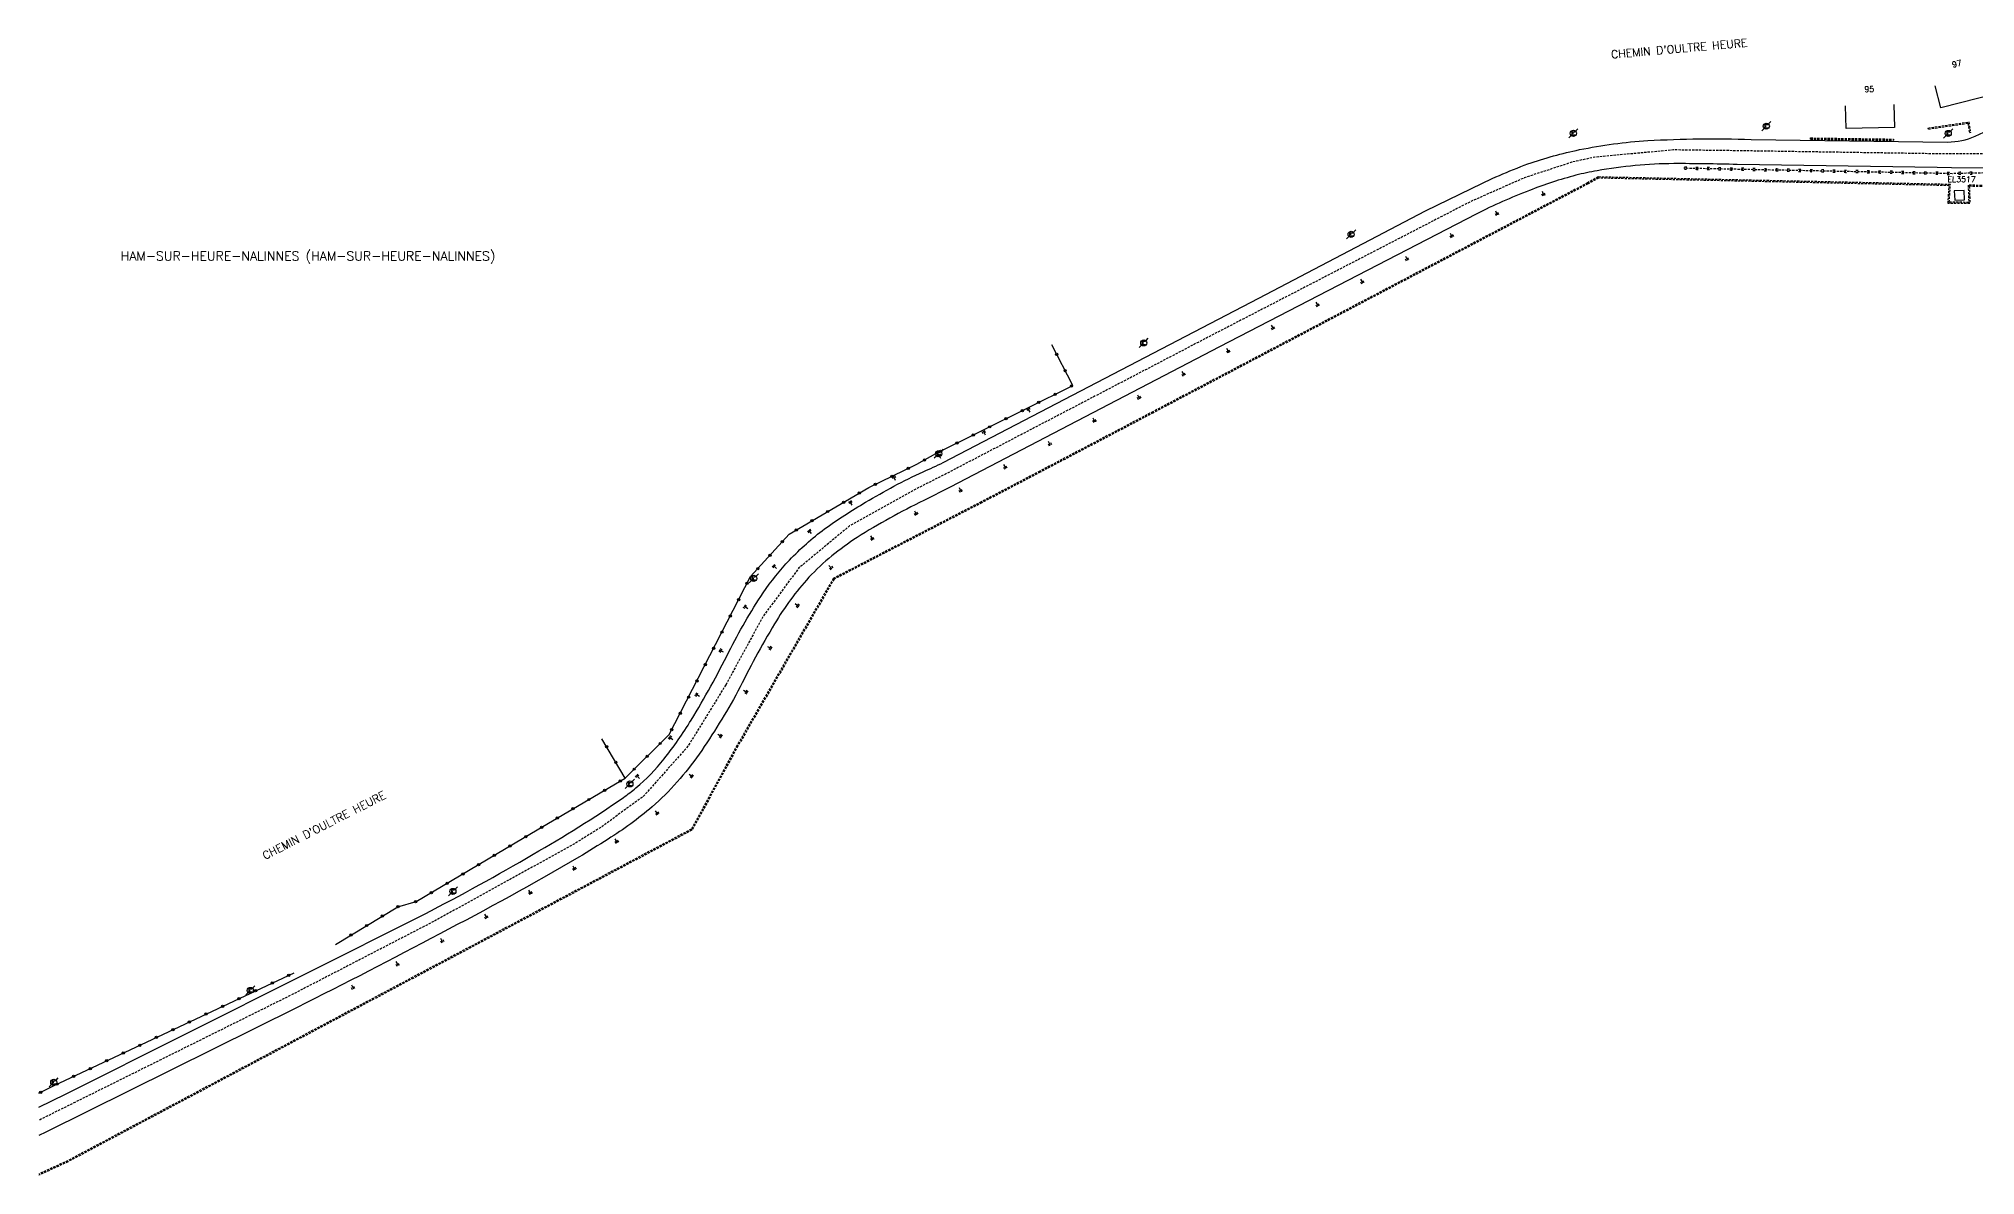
# Model space of a CAD drawing. Header units: millimetres. Extents: x 152000 to 153000, y 111999 to 113000.
# Drawn here: x 152000 to 152423.6, y 112536.4 to 112785.2 of the extents above; entities that cross this region are included whole.
import ezdxf
from ezdxf.enums import TextEntityAlignment as Align

# ---------------------------------------------------------------- set-up
doc = ezdxf.new("R2010")
doc.units = ezdxf.units.MM
doc.linetypes.add('DASHED', pattern=[0.75, 0.5, -0.25])
doc.layers.get('0').update_dxf_attribs({"linetype": 'CONTINUOUS'})
for name, color, linetype in [('W0001', 6, 'DASHED'), ('W0008', 7, 'CONTINUOUS'), ('W0100', 7, 'CONTINUOUS'), ('W0112', 1, 'DASHED'), ('W0211', 2, 'CONTINUOUS'), ('W0220', 5, 'DASHED'), ('W0322', 7, 'CONTINUOUS'), ('W0471', 7, 'CONTINUOUS'), ('W0980', 7, 'CONTINUOUS'), ('W0984', 7, 'CONTINUOUS'), ('W0989', 7, 'CONTINUOUS'), ('W0991', 7, 'CONTINUOUS')]:
    doc.layers.add(name, color=color, linetype=linetype)
doc.styles.get("Standard").update_dxf_attribs({"font": 'romans.shx', "width": 0.85})

# ---------------------------------------------------------------- blocks, each defined once
blk = doc.blocks.new('t211o')
at = {"color": 0, "linetype": 'Continuous'}
for p, q in [((-0.29, 0.5), (-0.29, 0)), ((0, 1), (0, 0)), ((0.29, 0.5), (0.29, 0))]:
    blk.add_line(p, q, dxfattribs=at)
blk = doc.blocks.new('t322o')
at = {"color": 0, "linetype": 'Continuous'}
for radius in [0.25, 0.15]:
    blk.add_circle((0, 0), radius, dxfattribs=at)
blk = doc.blocks.new('T471')
for p, q in [((-0.333334, 0.333334), (-0.333334, -0.333334)), ((-0.333334, 0.333334), (0.333334, 0.333334)), ((-0.333334, 0), (0, 0)), ((0.500001, 0.500001), (1.000002, 1.000002)), ((-0.500001, -0.500001), (-1.000002, -1.000002)), ((-0.333334, -0.333334), (0.333334, -0.333334))]:
    blk.add_line(p, q)
blk.add_ellipse((0, 0), major_axis=(0.471405, 0.471405), ratio=1, start_param=5.4977871438, end_param=11.780972451)

msp = doc.modelspace()

# ---------------------------------------------------------------- linework, layer by layer
at = {"layer": 'W0001', "flags": 128}
msp.add_lwpolyline([(152841.8, 112782.49), (152793.01, 112773.06), (152764.46, 112767.36), (152764.43, 112766.86), (152750.64, 112763.71), (152750.35, 112764.09), (152730.58, 112760.17), (152714.38, 112757.03), (152700.88, 112755.26), (152685.2, 112754.59), (152681.7, 112754.66), (152648.88, 112755.05), (152630.64, 112755.81), (152616.01, 112756.08), (152551.64, 112757.88), (152505.34, 112758.66), (152458.67, 112759.82), (152432.95, 112759.92), (152415.32, 112759.98), (152371.56, 112760.65), (152357.59, 112760.83), (152340.36, 112759.24), (152335.53, 112758.19), (152325, 112754.75), (152313.07, 112749.45), (152256.92, 112720.44), (152198.04, 112689.73), (152192.23, 112686.78), (152177.37, 112678.54), (152166.28, 112669.34), (152158.41, 112658.7), (152150.28, 112643.72), (152150.34, 112643.85), (152142.02, 112630.32), (152132.21, 112619.31), (152122.93, 112612.55), (152116.57, 112608.61), (152086.32, 112591.94), (152055.18, 112575.85), (152000.28, 112548.6), (152000, 112548.46)], dxfattribs=at)
at = {"layer": 'W0008', "flags": 128}
msp.add_lwpolyline([(152000, 112551.36), (152005.87, 112554.18), (152084.38, 112593.61, 0.0153), (152108.14, 112606.71, 0.0241), (152127.92, 112619.14, 0.0164), (152130.65, 112621.21, 0.0508), (152136.78, 112627.54, 0.0316), (152142.73, 112636.06, 0.0178), (152150.99, 112650.98, -0.0297), (152158.45, 112663.91, -0.0384), (152164.24, 112671.08, -0.0435), (152171.91, 112677.89, -0.0262), (152180.88, 112683.71, -0.029), (152193.48, 112690.41, 0.0153), (152197.84, 112692.41), (152266.9, 112728.41), (152303.37, 112747.47), (152313.41, 112752.38, -0.0282), (152325.76, 112757.77, -0.0349), (152337.05, 112760.89, -0.0336), (152351.97, 112762.88, -0.0206), (152374.56, 112763.15), (152417.56, 112762.56, 0.1015), (152423.59, 112763.82, 0.0887), (152430.59, 112768.45)], format="xyb", dxfattribs=at)
at = {"layer": 'W0008'}
msp.add_lwpolyline([(152458.63, 112756.82), (152418.38, 112756.93), (152415.27, 112756.98), (152371.51, 112757.65, 0.0074), (152357.64, 112757.83, 0.0417), (152340.9, 112756.29, 0.0168), (152336.26, 112755.29, 0.0298), (152326.08, 112751.95, 0.0273), (152314.45, 112746.79), (152258.31, 112717.77), (152199.41, 112687.06), (152193.59, 112684.1, 0.0279), (152179.02, 112676.03, 0.0266), (152173.48, 112671.98, 0.0337), (152168.48, 112667.3, 0.0494), (152160.97, 112657.13, 0.0201), (152152.95, 112642.36, -0.0249), (152144.46, 112628.58, -0.0265), (152139.66, 112622.51, -0.0327), (152134.18, 112617.05, -0.0359), (152124.55, 112610.02, -0.0081), (152118.11, 112606.04, -0.0134), (152087.72, 112589.28, -0.0062), (152056.51, 112573.16), (152001.59, 112545.9), (152000, 112545.14)], format="xyb", dxfattribs=at)
at = {"layer": 'W0100', "flags": 128}
for points in [[(152439.26, 112783.06), (152440.5, 112778.22), (152436.57, 112777.21), (152437.03, 112775.4), (152416.11, 112770.03), (152414.87, 112774.87)], [(152405.8, 112770.76), (152405.92, 112765.76), (152395.34, 112765.51), (152395.22, 112770.51)]]:
    msp.add_lwpolyline(points, dxfattribs=at)
msp.add_lwpolyline([(152421.28, 112749.9), (152421.18, 112751.96), (152419.01, 112751.9), (152419.11, 112749.83)], close=True, dxfattribs=at)
at = {"layer": 'W0112'}
for p, q in [((152413.32, 112765.63), (152422.18, 112766.95)), ((152413.36, 112765.39), (152421.98, 112766.67)), ((152421.98, 112766.67), (152422.35, 112764.57)), ((152422.18, 112766.95), (152422.59, 112764.61)), ((152387.55, 112763.2), (152387.55, 112763.45)), ((152387.55, 112763.45), (152405.72, 112763.2)), ((152387.55, 112763.2), (152405.71, 112762.95)), ((152405.72, 112763.2), (152405.71, 112762.95)), ((152413.36, 112765.39), (152413.32, 112765.63)), ((152422.59, 112764.61), (152422.35, 112764.57)), ((152338.78, 112753.62), (152243.7, 112703.54)), ((152338.9, 112753.4), (152243.82, 112703.31)), ((152341.13, 112754.91), (152338.78, 112753.62)), ((152341.19, 112754.66), (152338.9, 112753.4)), ((152418.18, 112753.26), (152341.13, 112754.91)), ((152417.91, 112753.02), (152341.19, 112754.66)), ((152417.92, 112749.37), (152418.18, 112753.26)), ((152422.06, 112753.12), (152422.18, 112749.36)), ((152437.77, 112752.74), (152422.06, 112753.12)), ((152417.65, 112749.12), (152417.91, 112753.02)), ((152422.44, 112749.11), (152417.65, 112749.12)), ((152422.18, 112749.36), (152417.92, 112749.37)), ((152422.31, 112752.87), (152422.44, 112749.11)), ((152437.77, 112752.49), (152422.31, 112752.87)), ((152243.7, 112703.54), (152218.96, 112690.52)), ((152243.82, 112703.31), (152219.08, 112690.3)), ((152218.96, 112690.52), (152206.17, 112683.83)), ((152219.08, 112690.3), (152206.29, 112683.6)), ((152206.17, 112683.83), (152173.79, 112667.05)), ((152206.29, 112683.6), (152173.97, 112666.87)), ((152173.79, 112667.05), (152152.73, 112630.47)), ((152173.97, 112666.87), (152152.95, 112630.34)), ((152152.73, 112630.47), (152142.75, 112612.19)), ((152152.95, 112630.34), (152142.94, 112612)), ((152142.75, 112612.19), (152006.3, 112539.61)), ((152142.94, 112612), (152006.41, 112539.39)), ((152006.3, 112539.61), (152000, 112536.71)), ((152006.41, 112539.39), (152000, 112536.43))]:
    msp.add_line(p, q, dxfattribs=at)
at = {"layer": 'W0220'}
for p, q in [((152418.57, 112755.63), (152359.83, 112756.82)), ((152360.23, 112756.56), (152359.98, 112756.57)), ((152360.24, 112757.06), (152359.99, 112757.07)), ((152360.48, 112756.56), (152360.23, 112756.56)), ((152360.49, 112757.06), (152360.24, 112757.06)), ((152362.73, 112756.51), (152362.48, 112756.52)), ((152362.74, 112757.01), (152362.49, 112757.02)), ((152362.98, 112756.51), (152362.73, 112756.51)), ((152362.99, 112757.01), (152362.74, 112757.01)), ((152365.23, 112756.46), (152364.98, 112756.47)), ((152365.24, 112756.96), (152364.99, 112756.97)), ((152365.48, 112756.46), (152365.23, 112756.46)), ((152365.49, 112756.96), (152365.24, 112756.96)), ((152367.72, 112756.41), (152367.47, 112756.42)), ((152367.73, 112756.91), (152367.48, 112756.92)), ((152367.97, 112756.41), (152367.72, 112756.41)), ((152367.98, 112756.91), (152367.73, 112756.91)), ((152370.22, 112756.36), (152369.97, 112756.37)), ((152370.23, 112756.86), (152369.98, 112756.87)), ((152370.47, 112756.36), (152370.22, 112756.36)), ((152370.48, 112756.86), (152370.23, 112756.86)), ((152372.72, 112756.31), (152372.47, 112756.32)), ((152372.73, 112756.81), (152372.48, 112756.82)), ((152372.97, 112756.31), (152372.72, 112756.31)), ((152372.98, 112756.81), (152372.73, 112756.81)), ((152375.22, 112756.26), (152374.97, 112756.27)), ((152375.23, 112756.76), (152374.98, 112756.77)), ((152375.47, 112756.26), (152375.22, 112756.26)), ((152375.48, 112756.76), (152375.23, 112756.76)), ((152377.72, 112756.21), (152377.47, 112756.21)), ((152377.73, 112756.71), (152377.48, 112756.71)), ((152377.97, 112756.2), (152377.72, 112756.21)), ((152377.98, 112756.7), (152377.73, 112756.71)), ((152380.22, 112756.16), (152379.97, 112756.16)), ((152380.23, 112756.66), (152379.98, 112756.66)), ((152380.47, 112756.15), (152380.22, 112756.16)), ((152380.48, 112756.65), (152380.23, 112756.66)), ((152382.72, 112756.11), (152382.47, 112756.11)), ((152382.73, 112756.61), (152382.48, 112756.61)), ((152382.97, 112756.1), (152382.72, 112756.11)), ((152382.98, 112756.6), (152382.73, 112756.61)), ((152385.22, 112756.06), (152384.97, 112756.06)), ((152385.23, 112756.56), (152384.98, 112756.56)), ((152385.47, 112756.05), (152385.22, 112756.06)), ((152385.48, 112756.55), (152385.23, 112756.56)), ((152387.72, 112756.01), (152387.47, 112756.01)), ((152387.73, 112756.51), (152387.48, 112756.51)), ((152387.97, 112756), (152387.72, 112756.01)), ((152387.98, 112756.5), (152387.73, 112756.51)), ((152390.22, 112755.96), (152389.97, 112755.96)), ((152390.23, 112756.46), (152389.98, 112756.46)), ((152390.47, 112755.95), (152390.22, 112755.96)), ((152390.48, 112756.45), (152390.23, 112756.46)), ((152392.72, 112755.91), (152392.47, 112755.91)), ((152392.73, 112756.41), (152392.48, 112756.41)), ((152392.97, 112755.9), (152392.72, 112755.91)), ((152392.98, 112756.4), (152392.73, 112756.41)), ((152395.22, 112755.85), (152394.97, 112755.86)), ((152395.23, 112756.35), (152394.98, 112756.36)), ((152395.47, 112755.85), (152395.22, 112755.85)), ((152395.48, 112756.35), (152395.23, 112756.35)), ((152397.72, 112755.8), (152397.47, 112755.81)), ((152397.73, 112756.3), (152397.48, 112756.31)), ((152397.97, 112755.8), (152397.72, 112755.8)), ((152397.98, 112756.3), (152397.73, 112756.3)), ((152400.22, 112755.75), (152399.97, 112755.76)), ((152400.23, 112756.25), (152399.98, 112756.26)), ((152400.47, 112755.75), (152400.22, 112755.75)), ((152400.48, 112756.25), (152400.23, 112756.25)), ((152402.72, 112755.7), (152402.47, 112755.71)), ((152402.73, 112756.2), (152402.48, 112756.21)), ((152402.97, 112755.7), (152402.72, 112755.7)), ((152402.98, 112756.2), (152402.73, 112756.2)), ((152405.22, 112755.65), (152404.97, 112755.66)), ((152405.23, 112756.15), (152404.98, 112756.16)), ((152405.47, 112755.65), (152405.22, 112755.65)), ((152405.48, 112756.15), (152405.23, 112756.15)), ((152407.72, 112755.6), (152407.47, 112755.61)), ((152407.73, 112756.1), (152407.48, 112756.11)), ((152407.97, 112755.6), (152407.72, 112755.6)), ((152407.98, 112756.1), (152407.73, 112756.1)), ((152410.22, 112755.55), (152409.97, 112755.56)), ((152410.23, 112756.05), (152409.98, 112756.06)), ((152410.47, 112755.55), (152410.22, 112755.55)), ((152410.48, 112756.05), (152410.23, 112756.05)), ((152412.72, 112755.5), (152412.47, 112755.51)), ((152412.73, 112756), (152412.48, 112756.01)), ((152412.97, 112755.49), (152412.72, 112755.5)), ((152412.98, 112755.99), (152412.73, 112756)), ((152415.21, 112755.45), (152414.96, 112755.45)), ((152415.23, 112755.95), (152414.98, 112755.95)), ((152415.46, 112755.44), (152415.21, 112755.45)), ((152415.48, 112755.94), (152415.23, 112755.95)), ((152417.71, 112755.4), (152417.46, 112755.4)), ((152417.72, 112755.9), (152417.47, 112755.9)), ((152417.96, 112755.39), (152417.71, 112755.4)), ((152417.97, 112755.89), (152417.72, 112755.9)), ((152421.64, 112755.72), (152418.57, 112755.63)), ((152420.21, 112755.93), (152419.96, 112755.92)), ((152420.23, 112755.43), (152419.98, 112755.42)), ((152420.46, 112755.94), (152420.21, 112755.93)), ((152420.48, 112755.44), (152420.23, 112755.43)), ((152435.22, 112755.95), (152421.64, 112755.72)), ((152422.71, 112755.99), (152422.46, 112755.99)), ((152422.72, 112755.49), (152422.47, 112755.49)), ((152422.96, 112755.99), (152422.71, 112755.99)), ((152422.97, 112755.49), (152422.72, 112755.49))]:
    msp.add_line(p, q, dxfattribs=at)
at = {"layer": 'W0322'}
msp.add_line((152128.27, 112623.36), (152123.19, 112631.97), dxfattribs=at)
at = {"layer": 'W0322', "flags": 128}
for points in [[(152064.89, 112586.96), (152078.52, 112595.21), (152082.58, 112596.33), (152107.78, 112611.27), (152128.27, 112623.36), (152137.94, 112632.9), (152155.73, 112667.45), (152164.18, 112676.75), (152181.56, 112686.97), (152192.1, 112692.04), (152196.26, 112694.38), (152226.22, 112709.29), (152221.6, 112718.16)], [(152000, 112554.4), (152003.41, 112556.09), (152055.86, 112580.77)]]:
    msp.add_lwpolyline(points, dxfattribs=at)

# ---------------------------------------------------------------- block references
at = {"layer": 'W0211'}
for p, rotation in [((152329.19, 112750.86), 18.15760803373571), ((152319.05, 112746.61), 23.2161822017619), ((152309.19, 112741.74), 27.21423975507533), ((152299.41, 112736.71), 27.21423975507533), ((152289.62, 112731.68), 27.21423975507533), ((152279.84, 112726.65), 27.21423975507533), ((152270.07, 112721.6), 27.33038384119628), ((152260.3, 112716.53), 27.48308097307172), ((152250.54, 112711.46), 27.48308097307172), ((152240.79, 112706.38), 27.54263308558512), ((152216.4, 112704.34), 207.5326832315687), ((152231.03, 112701.29), 27.54263308558512), ((152206.65, 112699.26), 207.5326832312021), ((152196.89, 112694.17), 205.6500780358585), ((152221.28, 112696.21), 27.54263308567481), ((152211.53, 112691.12), 27.5426330855074), ((152186.98, 112689.41), 205.6500780358585), ((152201.77, 112686.04), 27.53452449718551), ((152177.43, 112683.94), 211.4705249327714), ((152192.02, 112680.95), 27.53452449718551), ((152168.43, 112677.64), 219.101373616066), ((152182.46, 112675.51), 29.80759308157009), ((152160.64, 112669.9), 226.3701352697671), ((152173.52, 112669.16), 41.31589563443912), ((152154.28, 112660.96), 238.2763902409213), ((152166.26, 112660.94), 53.54553474181395), ((152148.92, 112651.36), 242.0757658253264), ((152160.3, 112651.71), 61.5081631204874), ((152143.67, 112641.69), 240.0375147993867), ((152155.03, 112642.06), 58.96090062639702), ((152137.88, 112632.35), 233.2740725874671), ((152149.43, 112632.45), 58.38478734465213), ((152130.73, 112624.02), 222.9985646875301), ((152143.05, 112623.64), 52.431355736524), ((152135.46, 112615.42), 40.6498161313191), ((152126.56, 112609.21), 33.34932271864967), ((152117.28, 112603.3), 28.86761849614084), ((152107.65, 112597.99), 28.86761849618133), ((152098.02, 112592.68), 28.86761849618133), ((152088.34, 112587.45), 27.83706286331367), ((152078.61, 112582.31), 27.83706286331367), ((152068.85, 112577.24), 27.4253203371559)]:
    msp.add_blockref('t211o', p, dxfattribs=dict(at, rotation=rotation))
at = {"layer": 'W0322'}
for p, rotation in [((152222.68, 112716.09), 117.5326469771277), ((152224.53, 112712.54), 117.5326469771277), ((152222.34, 112707.36), 26.46431508266233), ((152225.92, 112709.14), 26.46431508266233), ((152211.6, 112702.01), 26.46431508266233), ((152215.18, 112703.8), 26.46431508266233), ((152218.76, 112705.58), 26.46431508266233), ((152204.44, 112698.45), 26.46431508266233), ((152208.02, 112700.23), 26.46431508266233), ((152197.28, 112694.88), 26.46431508266233), ((152200.86, 112696.67), 26.46431508266233), ((152186.61, 112689.4), 25.73252927735584), ((152190.21, 112691.14), 25.73252927735584), ((152193.76, 112692.98), 29.27644457502672), ((152179.49, 112685.75), 30.45870097782911), ((152183.01, 112687.66), 25.73252927735584), ((152172.6, 112681.7), 30.45870097782911), ((152176.05, 112683.72), 30.45870097782911), ((152165.7, 112677.64), 30.45870097782911), ((152169.15, 112679.67), 30.45870097782911), ((152162.68, 112675.09), 47.71977606404924), ((152157.3, 112669.17), 47.71977606404924), ((152159.99, 112672.13), 47.71977606404924), ((152154.96, 112665.97), 62.75701519693008), ((152153.13, 112662.41), 62.75701519693008), ((152151.3, 112658.85), 62.75701519693008), ((152147.64, 112651.74), 62.75701519693008), ((152149.47, 112655.3), 62.75701519693008), ((152145.81, 112648.18), 62.75701519693008), ((152143.98, 112644.63), 62.75701519693008), ((152142.15, 112641.07), 62.75701519693008), ((152140.32, 112637.51), 62.75701519693008), ((152124.21, 112630.25), 120.5347424065393), ((152135.94, 112630.93), 44.62859974912581), ((152138.48, 112633.96), 62.75701519693008), ((152126.24, 112626.8), 120.5347424065393), ((152133.09, 112628.12), 44.62859974912581), ((152127.22, 112622.73), 30.53482340696404), ((152130.25, 112625.31), 44.62859974912581), ((152120.33, 112618.67), 30.53482340696404), ((152123.77, 112620.7), 30.53482340696404), ((152113.44, 112614.61), 30.53482340696404), ((152116.88, 112616.64), 30.53482340696404), ((152106.55, 112610.54), 30.65461205539302), ((152109.99, 112612.57), 30.53482340696404), ((152099.66, 112606.46), 30.65461205539302), ((152103.11, 112608.5), 30.65461205539302), ((152089.34, 112600.34), 30.65461205539302), ((152092.78, 112602.38), 30.65461205539302), ((152096.22, 112604.42), 30.65461205539302), ((152082.44, 112596.3), 15.54094334340062), ((152085.9, 112598.3), 30.65461205539302), ((152075.16, 112593.17), 31.1657107780215), ((152078.59, 112595.22), 15.54094334340062), ((152068.32, 112589.03), 31.1657107780215), ((152071.74, 112591.1), 31.1657107780215), ((152054.69, 112580.22), 25.19719900353169), ((152043.83, 112575.11), 25.19719900353169), ((152047.45, 112576.81), 25.19719900353169), ((152051.07, 112578.52), 25.19719900353169), ((152036.59, 112571.7), 25.19719900353169), ((152040.21, 112573.41), 25.19719900353169), ((152025.74, 112566.6), 25.19719900353169), ((152029.35, 112568.3), 25.19719900353169), ((152032.97, 112570), 25.19719900353169), ((152018.5, 112563.19), 25.19719900353169), ((152022.12, 112564.89), 25.19719900353169), ((152007.64, 112558.08), 25.19719900353169), ((152011.26, 112559.78), 25.19719900353169), ((152014.88, 112561.49), 25.19719900353169), ((152000.43, 112554.61), 26.44580049839115), ((152004.02, 112556.38), 25.19719900353169)]:
    msp.add_blockref('t322o', p, dxfattribs=dict(at, rotation=rotation))
at = {"layer": 'W0471'}
for p in [(152377.9, 112766.03), (152335.7, 112764.47), (152417.69, 112764.44), (152287.09, 112742.36), (152241.72, 112718.61), (152196.86, 112694.34), (152156.42, 112667.07), (152129.31, 112622.09), (152090.6, 112598.56), (152046.27, 112576.89), (152003.28, 112556.78)]:
    msp.add_blockref('T471', p, dxfattribs=at)

# ---------------------------------------------------------------- texts
at = {"layer": 'W0980'}
msp.add_text('HAM-SUR-HEURE-NALINNES (HAM-SUR-HEURE-NALINNES)', height=2, dxfattribs=at).set_placement((152058.91, 112737.49), align=Align.MIDDLE)
at = {"layer": 'W0984'}
msp.add_text('EL3517', height=1.25, rotation=359.4231, dxfattribs=at).set_placement((152420.62, 112754.4), align=Align.MIDDLE)
at = {"layer": 'W0989'}
for rotation, p in [(4.9712, (152358.85, 112783.02)), (27.0489, (152062.43, 112613.03))]:
    msp.add_text("CHEMIN D'OULTRE HEURE", height=1.75, rotation=rotation, dxfattribs=at).set_placement(p, align=Align.MIDDLE)
at = {"layer": 'W0991'}
for s, rotation, p in [('97', 14.3928, (152419.6, 112779.7)), ('95', 1.3245, (152400.43, 112774.13))]:
    msp.add_text(s, height=1.25, rotation=rotation, dxfattribs=at).set_placement(p, align=Align.MIDDLE)

doc.saveas('drawing.dxf')
